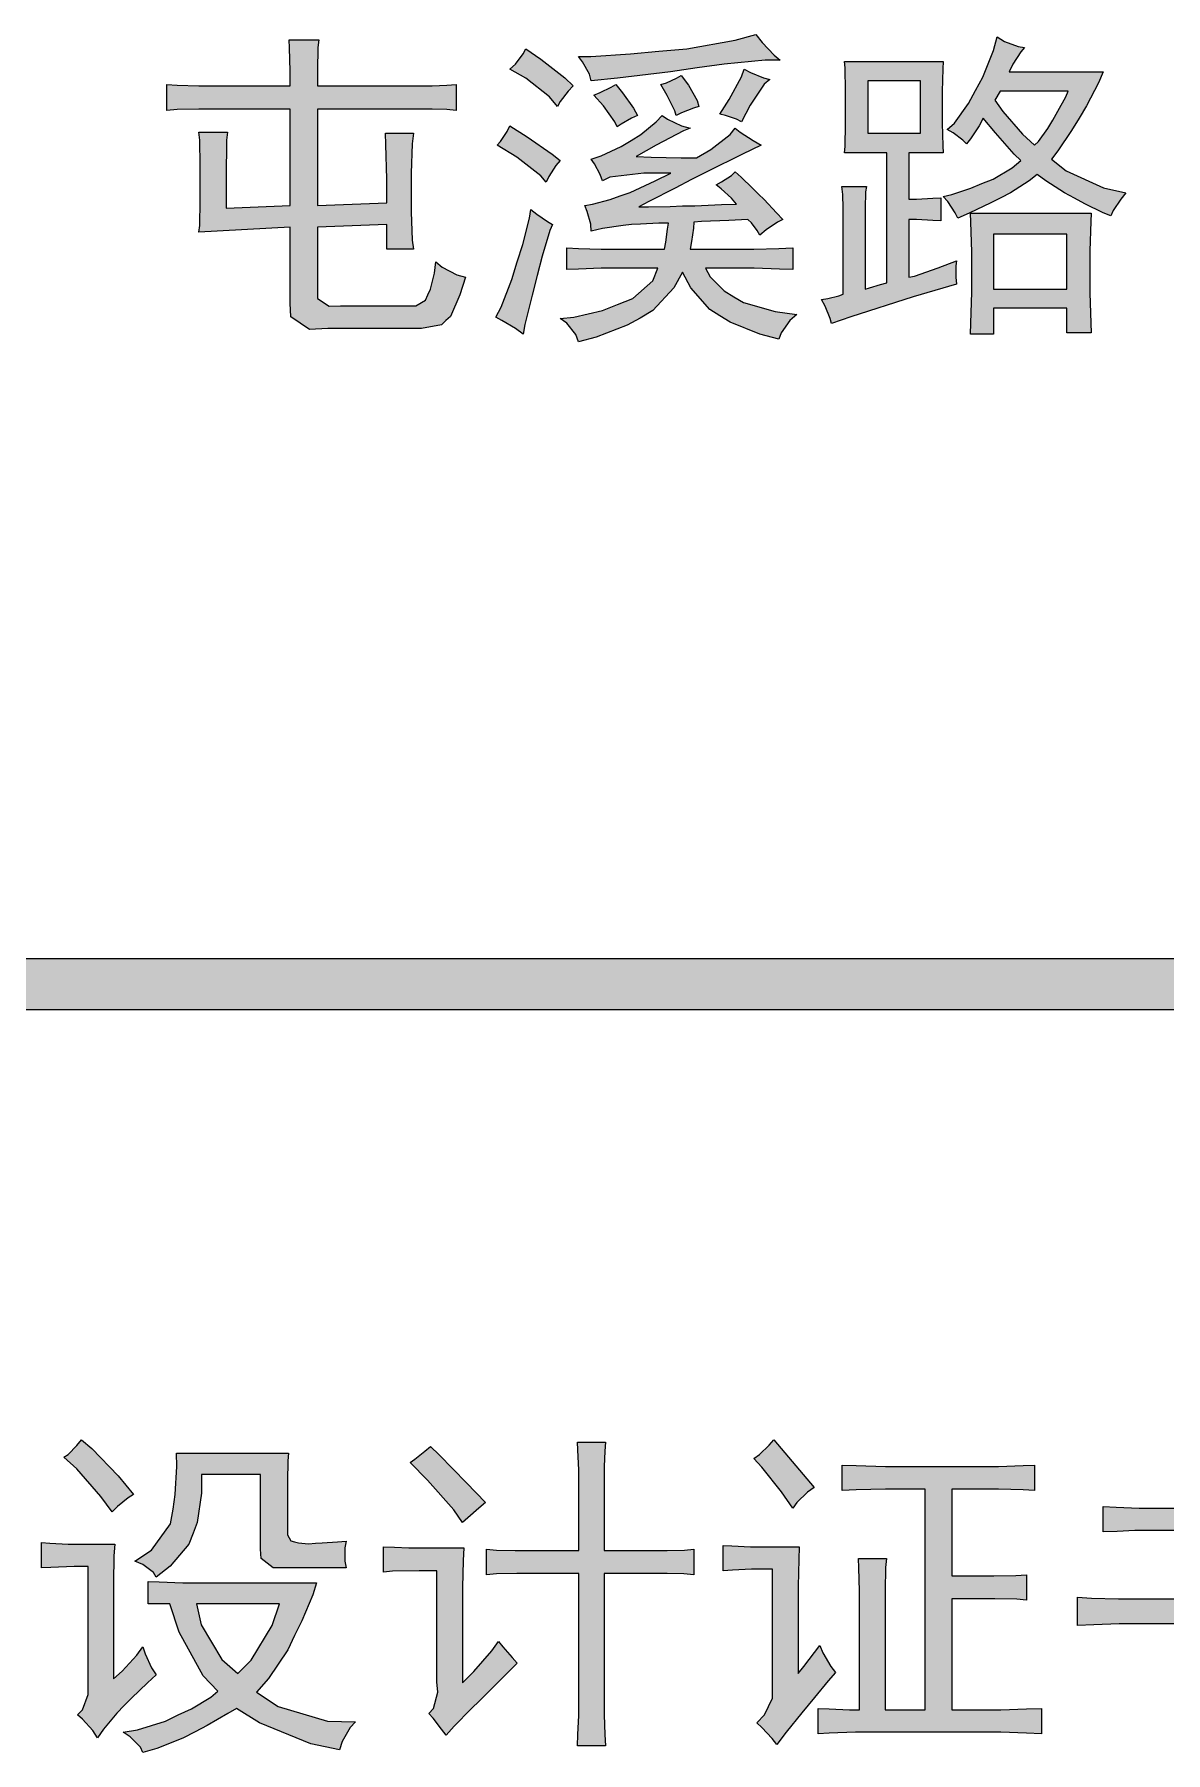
# Model space of a CAD drawing. Header units: millimetres. Extents: x 803 to 707111, y 130 to 2706464.
# Drawn here: x 701010 to 702153, y 2695148 to 2696885 of the extents above; entities that cross this region are included whole.
import ezdxf

# ---------------------------------------------------------------- set-up
doc = ezdxf.new("R2010")
doc.units = ezdxf.units.MM

msp = doc.modelspace()

# ---------------------------------------------------------------- hatches: boundary and pattern name
h = msp.add_hatch(color=0)
h.dxf.hatch_style = 2
h.paths.add_polyline_path([(701268.6, 2696833.5), (701268.6, 2696848.1), (701267.8, 2696871.7), (701267.3, 2696879.8), (701297.4, 2696879.8), (701296.5, 2696872.1), (701296.1, 2696848.9), (701296.1, 2696833.5), (701407.7, 2696833.5), (701412, 2696833.5), (701426.6, 2696833.9), (701436.1, 2696834.8), (701436.1, 2696808.6), (701426.6, 2696809.4), (701412, 2696809.9), (701407.7, 2696809.9), (701296.1, 2696809.9), (701296.1, 2696712.4), (701366.1, 2696715), (701366.1, 2696739), (701365.2, 2696774.2), (701364.8, 2696785.4), (701393.1, 2696785.4), (701391.8, 2696774.7), (701390.6, 2696745), (701390.6, 2696725.3), (701390.6, 2696706), (701391.8, 2696677.2), (701393.1, 2696668.2), (701366.1, 2696668.2), (701366.1, 2696693.1), (701296.1, 2696690.5), (701296.1, 2696626.5), (701296.1, 2696618.4), (701307.7, 2696610.6), (701319.3, 2696611.1), (701388, 2696611.1), (701395.3, 2696611.1), (701405.1, 2696616.7), (701407.7, 2696622.2), (701410.3, 2696627.8), (701414.2, 2696644.1), (701415.5, 2696655.3), (701421.9, 2696650.1), (701436.9, 2696642.4), (701445.5, 2696639.8), (701439.9, 2696622.2), (701430.5, 2696600.3), (701425.8, 2696596), (701421.5, 2696591.8), (701401.3, 2696587.9), (701385.4, 2696587.9), (701306.4, 2696587.9), (701287.9, 2696587), (701269, 2696599.9), (701268.6, 2696613.7), (701268.6, 2696690.5), (701176.3, 2696685.4), (701177.2, 2696692.2), (701177.6, 2696717.1), (701177.6, 2696734.7), (701177.6, 2696752.8), (701177.2, 2696778.5), (701176.3, 2696786.7), (701205.1, 2696786.7), (701204.2, 2696778.5), (701203.8, 2696740.3), (701203.8, 2696709.8), (701268.6, 2696712.4), (701268.6, 2696809.9), (701187.9, 2696809.9), (701176.3, 2696809.9), (701154.4, 2696809.4), (701143.7, 2696808.6), (701143.7, 2696834.8), (701154.4, 2696833.9), (701176.3, 2696833.5), (701187.9, 2696833.5)])
h = msp.add_hatch(color=0)
h.dxf.hatch_style = 2
h.paths.add_polyline_path([(701763.7, 2696859.2), (701748.6, 2696859.2), (701707, 2696855.4), (701679.9, 2696851.5), (701652.9, 2696847.6), (701599.2, 2696841.2), (701572.6, 2696838.6), (701570.9, 2696845.1), (701564, 2696857.5), (701559.7, 2696863.1), (701572.2, 2696863.1), (701612.5, 2696865.7), (701640.9, 2696868.3), (701669.2, 2696870.8), (701718.1, 2696879.4), (701739.2, 2696885.4), (701745.6, 2696877.3), (701757.6, 2696864.4)])
h = msp.add_hatch(color=0)
h.paths.add_polyline_path([(702010.5, 2696872.1), (702006.7, 2696867.8), (701998.9, 2696855.4), (701995.1, 2696847.6), (702090, 2696847.6), (702085.2, 2696836.5), (702073.2, 2696813.3), (702065.9, 2696800.8), (702058.2, 2696788.4), (702044.4, 2696767.8), (702038, 2696759.2), (702052.6, 2696747.6), (702090.4, 2696730.4), (702113.1, 2696725.3), (702108, 2696718.8), (702100.3, 2696707.2), (702097.7, 2696702.1), (702090, 2696705.1), (702071.5, 2696714.1), (702061.2, 2696719.7), (702050.9, 2696725.3), (702032, 2696737.3), (702023.4, 2696743.7), (702015.2, 2696737.3), (701996.4, 2696725.3), (701986.5, 2696720.1), (701976.6, 2696715), (701954.7, 2696704.7), (701943.1, 2696699.5), (701940.5, 2696705.1), (701933.2, 2696716.3), (701928.5, 2696721.4), (701937.1, 2696723.6), (701956.4, 2696730), (701967.6, 2696734.7), (701978.8, 2696739), (701998.1, 2696750.6), (702006.7, 2696757.9), (702000.2, 2696764.4), (701981.3, 2696785.8), (701968.9, 2696800.8), (701964.6, 2696793.1), (701956, 2696779.8), (701952.1, 2696774.7), (701948.3, 2696778.5), (701938.4, 2696785.8), (701932.4, 2696789.3), (701939.7, 2696795.7), (701953.9, 2696815.4), (701961.1, 2696828.8), (701968.4, 2696842.1), (701979.2, 2696869.1), (701983, 2696882.9), (701990.3, 2696878.1), (702004.1, 2696873)])
h.paths.add_polyline_path([(701980.5, 2696818.9), (701988.6, 2696807.3), (702008.4, 2696784.5), (702020.8, 2696773.4), (702024.7, 2696777.2), (702034.1, 2696790.1), (702039.3, 2696798.7), (702044.4, 2696807.7), (702052.2, 2696822.3), (702054.7, 2696827.9), (701986.1, 2696827.9)])
h = msp.add_hatch(color=0)
h.dxf.hatch_style = 2
h.paths.add_polyline_path([(701506.5, 2696870.8), (701521.9, 2696860.5), (701546, 2696841.6), (701554.6, 2696833.5), (701549.4, 2696827.9), (701541.3, 2696817.6), (701538.7, 2696812.4), (701530.5, 2696822.3), (701506.5, 2696841.2), (701490.6, 2696850.2), (701496.2, 2696855.4), (701503.9, 2696865.7)])
h = msp.add_hatch(color=0)
h.paths.add_polyline_path([(701941.8, 2696633), (701898, 2696620.1), (701834.9, 2696599.9), (701815.6, 2696593), (701814.3, 2696598.2), (701809.2, 2696610.6), (701805.3, 2696617.5), (701811.7, 2696618.4), (701822.9, 2696621), (701827.2, 2696622.7), (701827.2, 2696704.7), (701827.2, 2696709.8), (701826.8, 2696723.6), (701825.9, 2696731.7), (701850.8, 2696731.7), (701849.9, 2696726.1), (701849.5, 2696709.4), (701849.5, 2696698.2), (701849.5, 2696627.8), (701853.8, 2696629.1), (701865, 2696632.5), (701871.4, 2696634.3), (701871.4, 2696765.6), (701828.5, 2696765.6), (701829.3, 2696772.1), (701829.8, 2696794.8), (701829.8, 2696811.2), (701829.8, 2696827.9), (701829.3, 2696851.5), (701828.5, 2696857.9), (701928.5, 2696857.9), (701928.1, 2696850.6), (701927.2, 2696827.5), (701927.2, 2696811.2), (701927.2, 2696795.7), (701928.1, 2696772.9), (701928.5, 2696765.6), (701893.7, 2696765.6), (701893.7, 2696718.8), (701901.5, 2696718.8), (701917.8, 2696719.7), (701925.9, 2696720.1), (701925.9, 2696696.9), (701917.8, 2696697.4), (701901.5, 2696698.2), (701893.7, 2696698.2), (701893.7, 2696639.8), (701899.3, 2696641.1), (701923.4, 2696649.3), (701941.8, 2696656.6), (701941, 2696651.4), (701941, 2696639.8)])
h.paths.add_polyline_path([(701905.3, 2696785.4), (701905.3, 2696838.6), (701852.1, 2696838.6), (701852.1, 2696785.4)])
h = msp.add_hatch(color=0)
h.dxf.hatch_style = 2
h.paths.add_polyline_path([(701663.6, 2696843.8), (701670.9, 2696833.9), (701679.9, 2696818.4), (701681.6, 2696812.4), (701676.1, 2696810.7), (701664, 2696806), (701658.5, 2696803.4), (701657.2, 2696808.1), (701649.4, 2696823.6), (701643, 2696834.8), (701648.6, 2696836.5), (701658.9, 2696841.2)])
h = msp.add_hatch(color=0)
h.dxf.hatch_style = 2
h.paths.add_polyline_path([(701753.3, 2696839.9), (701747.3, 2696835.2), (701733.2, 2696813.7), (701724.6, 2696797), (701719.4, 2696799.6), (701708.3, 2696803.4), (701702.7, 2696804.7), (701712.1, 2696819.7), (701724.6, 2696842.5), (701727.2, 2696850.2), (701733.6, 2696846.8), (701746.9, 2696841.6)])
h = msp.add_hatch(color=0)
h.dxf.hatch_style = 2
h.paths.add_polyline_path([(701597.5, 2696834.8), (701604.4, 2696826.2), (701615.5, 2696810.7), (701619.4, 2696803.4), (701613.4, 2696800.8), (701603.1, 2696794.8), (701598.8, 2696791.8), (701596.6, 2696797), (701585, 2696813.3), (701575.2, 2696824), (701581.6, 2696826.6), (701592.8, 2696832.2)])
h = msp.add_hatch(color=0)
h.dxf.hatch_style = 2
h.paths.add_polyline_path([(701644.3, 2696803.4), (701649.9, 2696799.6), (701664, 2696793.1), (701672.6, 2696790.5), (701665.8, 2696788), (701638.3, 2696773.4), (701618.1, 2696761.8), (701633.1, 2696761.3), (701663.6, 2696760.5), (701679.1, 2696760.5), (701693.7, 2696769.1), (701713, 2696784.1), (701718.1, 2696790.5), (701723.3, 2696786.7), (701736.2, 2696778.1), (701744.3, 2696773.4), (701725.4, 2696764.4), (701690.2, 2696746.7), (701673.9, 2696738.6), (701657.6, 2696730), (701631, 2696716.3), (701620.7, 2696711.1), (701630.6, 2696711.1), (701652.5, 2696711.5), (701664.9, 2696712), (701677.4, 2696712), (701704.4, 2696713.3), (701719.4, 2696713.7), (701714.3, 2696719.7), (701704, 2696729.1), (701698.8, 2696733.4), (701704.4, 2696736.4), (701714.3, 2696742.9), (701718.1, 2696746.3), (701724.2, 2696741.2), (701735.7, 2696730), (701741.8, 2696724), (701747.3, 2696718.4), (701759.8, 2696705.1), (701766.2, 2696698.2), (701761.1, 2696695.7), (701749.5, 2696687.9), (701743, 2696682.3), (701740.5, 2696687.1), (701734.5, 2696694.8), (701731, 2696698.2), (701711.7, 2696697.4), (701684.2, 2696696.1), (701676.5, 2696695.7), (701676.1, 2696689.6), (701673.9, 2696675.9), (701672.6, 2696668.2), (701725.9, 2696668.2), (701737, 2696668.2), (701762.4, 2696669), (701776.5, 2696669.5), (701776.5, 2696647.6), (701762.8, 2696648), (701737.5, 2696648.9), (701725.9, 2696648.9), (701688.1, 2696648.9), (701692.8, 2696640.3), (701707, 2696626.1), (701716.9, 2696620.1), (701726.7, 2696614.5), (701758.5, 2696605.1), (701780.4, 2696602.1), (701773.5, 2696596), (701764.5, 2696583.6), (701762.4, 2696577.2), (701743, 2696582.3), (701713, 2696594.3), (701702.7, 2696600.8), (701692.4, 2696607.2), (701673.5, 2696629.1), (701664.9, 2696645), (701656.3, 2696629.1), (701634.8, 2696606.4), (701622, 2696598.6), (701609.1, 2696591.3), (701577.7, 2696579.3), (701559.7, 2696574.6), (701557.1, 2696581.9), (701548.1, 2696593.5), (701541.3, 2696598.2), (701555, 2696599.5), (701584.2, 2696606.4), (701599.2, 2696612.4), (701614.7, 2696618.4), (701634.8, 2696636.4), (701640, 2696648.9), (701594.9, 2696648.9), (701582.9, 2696648.9), (701559.7, 2696648), (701548.1, 2696647.6), (701548.1, 2696669.5), (701559.7, 2696669), (701582.9, 2696668.2), (701594.9, 2696668.2), (701646.9, 2696668.2), (701648.2, 2696675.5), (701649.9, 2696688.4), (701650.7, 2696694.4), (701640.9, 2696694.4), (701622.4, 2696693.5), (701613.4, 2696693.1), (701604.8, 2696692.2), (701584.2, 2696689.2), (701572.6, 2696686.6), (701572.2, 2696693.5), (701568.7, 2696706.4), (701566.2, 2696712.4), (701573.9, 2696713.7), (701591.9, 2696718.4), (701601.8, 2696722.3), (701612.1, 2696725.7), (701637.4, 2696737.3), (701653.3, 2696745), (701625.8, 2696745), (701591.5, 2696741.2), (701584.2, 2696737.3), (701581.6, 2696743.7), (701576, 2696754.5), (701572.6, 2696759.2), (701582.9, 2696762.6), (701603.1, 2696772.1), (701613, 2696778.1), (701622.8, 2696784.1), (701638.3, 2696797)])
h = msp.add_hatch(color=0)
h.dxf.hatch_style = 2
h.paths.add_polyline_path([(701490.6, 2696793.1), (701507.8, 2696782), (701533.1, 2696764.4), (701541.3, 2696757.9), (701537, 2696752.8), (701529.7, 2696741.6), (701527.1, 2696736), (701521.9, 2696742.5), (701497.5, 2696761.3), (701477.7, 2696773.4), (701481.1, 2696777.2), (701487.6, 2696787.1)])
h = msp.add_hatch(color=0)
h.dxf.hatch_style = 2
h.paths.add_polyline_path([(701533.5, 2696693.1), (701530.9, 2696687.1), (701523.2, 2696661.3), (701518.1, 2696641.6), (701512.9, 2696621.8), (701505.6, 2696592.2), (701503.9, 2696582.3), (701496.2, 2696587.9), (701482.4, 2696596), (701476.4, 2696599.5), (701481.6, 2696609.8), (701492.3, 2696637.7), (701497.9, 2696655.3), (701503.5, 2696672.9), (701510.3, 2696699.5), (701511.6, 2696708.5), (701517.6, 2696703.8), (701528.4, 2696696.1)])
h = msp.add_hatch(color=0)
h.paths.add_polyline_path([(702077.9, 2696704.7), (702077.5, 2696696.1), (702076.6, 2696666.5), (702076.6, 2696645), (702076.6, 2696624), (702077.5, 2696593.5), (702077.9, 2696583.6), (702053.5, 2696583.6), (702053.5, 2696608.5), (701979.2, 2696608.5), (701979.2, 2696582.3), (701956, 2696582.3), (701956.4, 2696593.5), (701957.3, 2696624.8), (701957.3, 2696645), (701957.3, 2696665.6), (701956.4, 2696695.7), (701956, 2696704.7)])
h.paths.add_polyline_path([(702053.5, 2696627.8), (702053.5, 2696683.6), (701979.2, 2696683.6), (701979.2, 2696627.8)])
h = msp.add_hatch(color=0)
h.dxf.hatch_style = 2
h.paths.add_polyline_path([(705910.7, 2695951.2), (705910.7, 2695899.2), (699906.3, 2695899.2), (699906.3, 2695951.2)])
h = msp.add_hatch(color=0)
h.dxf.hatch_style = 2
h.paths.add_polyline_path([(701057.4, 2695464.7), (701068.1, 2695455.7), (701094.7, 2695428.2), (701110.2, 2695409.3), (701104.6, 2695405.9), (701093.9, 2695397.3), (701088.7, 2695391.7), (701077.1, 2695407.2), (701052.7, 2695435.1), (701039.8, 2695447.1), (701044.1, 2695449.7), (701052.7, 2695458.7)])
h = msp.add_hatch(color=0)
h.dxf.hatch_style = 2
h.paths.add_polyline_path([(701776.5, 2695395.6), (701764.9, 2695411.9), (701745.2, 2695436.8), (701737, 2695445.8), (701742.6, 2695449.7), (701752.5, 2695459.1), (701757.2, 2695464.7), (701798, 2695416.2), (701791.1, 2695411.5), (701780.4, 2695401.2)])
h = msp.add_hatch(color=0)
h.paths.add_polyline_path([(702179.3, 2695395.6), (702179.3, 2695418.8), (702178.4, 2695454), (702177.5, 2695466), (702208.9, 2695466), (702207.6, 2695455.7), (702205.9, 2695420.9), (702205.9, 2695395.6), (702308.9, 2695395.6), (702307.6, 2695389.6), (702302.5, 2695343.7), (702299.5, 2695303.7), (702350.6, 2695303.7), (702347.1, 2695259.9), (702342, 2695209.7), (702339.8, 2695203.3), (702337.7, 2695196.8), (702327.4, 2695187.8), (702318.8, 2695185.7), (702310.6, 2695183.1), (702291.3, 2695179.6), (702280.6, 2695178.4), (702278.4, 2695189.1), (702272.4, 2695204.5), (702268.1, 2695209.3), (702280.6, 2695208.4), (702298.2, 2695209.3), (702304.2, 2695210.6), (702309.8, 2695211.8), (702316.2, 2695220.9), (702317.1, 2695228.2), (702320.9, 2695278.4), (702205.9, 2695278.4), (702205.9, 2695206.7), (702205.9, 2695193), (702206.7, 2695166.8), (702207.6, 2695153.9), (702175, 2695153.9), (702177.1, 2695165.9), (702179.3, 2695191.7), (702179.3, 2695205.4), (702179.3, 2695278.4), (702115.7, 2695278.4), (702106.3, 2695278.4), (702080.5, 2695277.5), (702064.2, 2695276.7), (702064.2, 2695305.4), (702078.4, 2695304.6), (702105.4, 2695303.7), (702118.3, 2695303.7), (702179.3, 2695303.7), (702179.3, 2695372.8), (702126.4, 2695372.8), (702122.2, 2695372.8), (702104.1, 2695372), (702090, 2695371.6), (702090, 2695397.3), (702103.3, 2695396.5), (702126.4, 2695395.6), (702135.9, 2695395.6)])
h.paths.add_polyline_path([(702272.4, 2695303.7), (702277.6, 2695372.8), (702205.9, 2695372.8), (702205.9, 2695303.7)])
h = msp.add_hatch(color=0)
h.dxf.hatch_style = 2
h.paths.add_polyline_path([(701263, 2695335.1), (701251.4, 2695335.1), (701239, 2695344.5), (701238.6, 2695354), (701238.6, 2695429.5), (701178.9, 2695429.5), (701178.9, 2695410.6), (701174.6, 2695381), (701170.3, 2695370.3), (701166, 2695359.1), (701147.1, 2695336.8), (701132.9, 2695325.6), (701130.4, 2695330.3), (701119.6, 2695338.5), (701111.5, 2695341.9), (701128.2, 2695353.1), (701147.5, 2695379.7), (701150.1, 2695394.3), (701152.3, 2695409.3), (701154, 2695437.7), (701153.6, 2695451), (701266.9, 2695451), (701266, 2695443.3), (701265.6, 2695422.7), (701265.6, 2695410.6), (701265.6, 2695374.1), (701265.6, 2695368.6), (701269, 2695362.5), (701272.9, 2695361.3), (701276.8, 2695360.4), (701287.1, 2695359.5), (701293.9, 2695360), (701300.8, 2695360.4), (701316.3, 2695361.3), (701324.9, 2695362.1), (701323.6, 2695355.2), (701323.6, 2695341.9), (701324.9, 2695335.1)])
h = msp.add_hatch(color=0)
h.dxf.hatch_style = 2
h.paths.add_polyline_path([(701410.3, 2695457.9), (701418.9, 2695449.3), (701446.8, 2695420.9), (701465.7, 2695401.2), (701459.2, 2695395.6), (701448.1, 2695385.7), (701442.5, 2695381), (701433.9, 2695393.9), (701407.3, 2695423.9), (701389.7, 2695441.5), (701394.4, 2695445), (701404.7, 2695453.1)])
h = msp.add_hatch(color=0)
h.dxf.hatch_style = 2
h.paths.add_polyline_path([(701560.1, 2695352.7), (701560.1, 2695420.1), (701560.1, 2695433.8), (701559.3, 2695454.4), (701558.9, 2695462.2), (701587.2, 2695462.2), (701586.3, 2695453.1), (701585.9, 2695437.7), (701585.9, 2695430.8), (701585.9, 2695352.7), (701641.3, 2695352.7), (701649.4, 2695352.7), (701667, 2695353.1), (701676.5, 2695354), (701676.5, 2695328.2), (701666.2, 2695329.1), (701649.4, 2695329.5), (701642.6, 2695329.5), (701585.9, 2695329.5), (701585.9, 2695194.2), (701585.9, 2695186.5), (701586.3, 2695166.8), (701587.2, 2695155.2), (701558.9, 2695155.2), (701559.3, 2695166.8), (701560.1, 2695185.7), (701560.1, 2695193), (701560.1, 2695329.5), (701507.3, 2695329.5), (701497.5, 2695329.5), (701476.8, 2695329.1), (701467, 2695328.2), (701467, 2695354), (701476.8, 2695353.1), (701495.7, 2695352.7), (701504.8, 2695352.7)])
h = msp.add_hatch(color=0)
h.dxf.hatch_style = 2
h.paths.add_polyline_path([(701971, 2695437.7), (701984.3, 2695437.7), (702009.2, 2695438.5), (702020.8, 2695439), (702020.8, 2695413.2), (702009.2, 2695414.1), (701984.3, 2695414.5), (701971, 2695414.5), (701937.1, 2695414.5), (701937.1, 2695326.9), (701968.4, 2695326.9), (701979.6, 2695326.9), (702001.9, 2695327.3), (702012.7, 2695328.2), (702012.7, 2695302.4), (702002.8, 2695303.3), (701980.5, 2695303.7), (701968.4, 2695303.7), (701937.1, 2695303.7), (701937.1, 2695191.7), (701974.9, 2695191.7), (701986.5, 2695191.7), (702012.7, 2695192.5), (702027.7, 2695193), (702027.7, 2695167.2), (702012.7, 2695168.1), (701986.5, 2695168.9), (701974.9, 2695168.9), (701856, 2695168.9), (701839.6, 2695168.9), (701813, 2695168.1), (701801.9, 2695167.2), (701801.9, 2695193), (701813, 2695192.5), (701833.6, 2695191.7), (701843.9, 2695191.7), (701843.9, 2695297.3), (701843.9, 2695311.5), (701843.1, 2695335.1), (701842.7, 2695344.5), (701871, 2695344.5), (701870.1, 2695335.5), (701869.7, 2695311.9), (701869.7, 2695297.3), (701869.7, 2695191.7), (701910.1, 2695191.7), (701910.1, 2695414.5), (701886, 2695414.5), (701870.1, 2695414.5), (701840.5, 2695414.1), (701826.3, 2695413.2), (701826.3, 2695439), (701840.5, 2695438.5), (701870.1, 2695437.7), (701886, 2695437.7)])
h = msp.add_hatch(color=0)
h.dxf.hatch_style = 2
h.paths.add_polyline_path([(701091.3, 2695359.1), (701090.4, 2695347.1), (701090, 2695320), (701090, 2695305.4), (701090, 2695223), (701098.6, 2695230.7), (701113.6, 2695247), (701119.6, 2695255.2), (701121.8, 2695248.3), (701128.2, 2695234.2), (701132.9, 2695226.9), (701124.4, 2695218.7), (701108, 2695203.3), (701100.7, 2695196), (701093.4, 2695188.2), (701079.7, 2695171.9), (701073.7, 2695163.3), (701069, 2695170.6), (701058.7, 2695182.2), (701053.5, 2695186.5), (701058.7, 2695191.7), (701064.2, 2695207.1), (701064.2, 2695217.4), (701064.2, 2695336.4), (701050.1, 2695336.4), (701026.5, 2695335.5), (701017, 2695335.1), (701017, 2695360.8), (701025.6, 2695360), (701044.1, 2695359.1), (701053.5, 2695359.1)])
h = msp.add_hatch(color=0)
h.dxf.hatch_style = 2
h.paths.add_polyline_path([(701443.8, 2695355.2), (701443.4, 2695342.4), (701442.5, 2695315.3), (701442.5, 2695301.1), (701442.5, 2695218.7), (701454.1, 2695230.3), (701472.1, 2695251.3), (701479, 2695260.8), (701483.3, 2695255.2), (701492.7, 2695244.5), (701497.9, 2695238.9), (701460.1, 2695201.1), (701451.5, 2695192.5), (701434.3, 2695174.9), (701426.2, 2695165.9), (701421.5, 2695171.9), (701412.9, 2695183.1), (701408.6, 2695187.8), (701413.3, 2695193), (701417.6, 2695209.3), (701416.7, 2695220), (701416.7, 2695332.1), (701398.7, 2695332.1), (701371.7, 2695331.6), (701362.6, 2695330.8), (701362.6, 2695356.5), (701373.8, 2695356.1), (701388.4, 2695355.2), (701392.7, 2695355.2)])
h = msp.add_hatch(color=0)
h.dxf.hatch_style = 2
h.paths.add_polyline_path([(701740, 2695178.4), (701747.8, 2695186.5), (701755.9, 2695203.3), (701755.9, 2695211.8), (701755.9, 2695333.8), (701743.9, 2695333.8), (701734.5, 2695333.8), (701715.6, 2695332.9), (701706.1, 2695332.1), (701706.1, 2695357.8), (701714.7, 2695357.4), (701733.6, 2695356.5), (701743.9, 2695356.5), (701783, 2695356.5), (701782.5, 2695343.7), (701781.7, 2695316.6), (701781.7, 2695302.4), (701781.7, 2695228.2), (701787.7, 2695235.5), (701798.4, 2695249.6), (701803.6, 2695256.5), (701806.6, 2695249.2), (701814.7, 2695235.5), (701819.5, 2695229.4), (701812.2, 2695220.9), (701798.4, 2695204.1), (701792, 2695196.4), (701785.5, 2695188.7), (701769.7, 2695168.9), (701760.2, 2695156.5), (701755.5, 2695162.5), (701745.2, 2695173.6)])
h = msp.add_hatch(color=0)
h.paths.add_polyline_path([(701124.8, 2695321.3), (701136, 2695320.9), (701160, 2695320), (701173.7, 2695320), (701295.2, 2695320), (701291.4, 2695308), (701280.2, 2695281.4), (701272.9, 2695266.8), (701266, 2695252.2), (701246.7, 2695223.4), (701234.3, 2695209.3), (701256.2, 2695195.1), (701306, 2695180.1), (701334.3, 2695179.6), (701329.2, 2695173.6), (701321, 2695159.5), (701318.4, 2695151.3), (701289.2, 2695157.3), (701237.3, 2695178.4), (701214.1, 2695193), (701205.5, 2695187.8), (701184.5, 2695175.8), (701172.4, 2695169.3), (701160, 2695162.9), (701133.8, 2695152.6), (701119.6, 2695148.3), (701117.1, 2695153.9), (701106.8, 2695164.2), (701099.5, 2695168.9), (701114.1, 2695171.5), (701142.4, 2695180.1), (701155.3, 2695186.5), (701168.6, 2695192.5), (701188.3, 2695204.5), (701195.2, 2695210.6), (701180.6, 2695226), (701156.1, 2695270.2), (701146.7, 2695298.6), (701124.8, 2695298.6)])
h.paths.add_polyline_path([(701215.4, 2695228.2), (701229.1, 2695241.9), (701250.2, 2695276.7), (701257.5, 2695298.6), (701173.7, 2695298.6), (701178.5, 2695277.5), (701199.5, 2695242.3)])

# ---------------------------------------------------------------- linework, layer by layer
at = {"color": 0, "lineweight": 0}
for points in [[(701268.6, 2696833.5), (701268.6, 2696848.1), (701267.8, 2696871.7), (701267.3, 2696879.8), (701297.4, 2696879.8), (701296.5, 2696872.1), (701296.1, 2696848.9), (701296.1, 2696833.5), (701407.7, 2696833.5), (701412, 2696833.5), (701426.6, 2696833.9), (701436.1, 2696834.8), (701436.1, 2696808.6), (701426.6, 2696809.4), (701412, 2696809.9), (701407.7, 2696809.9), (701296.1, 2696809.9), (701296.1, 2696712.4), (701366.1, 2696715), (701366.1, 2696739), (701365.2, 2696774.2), (701364.8, 2696785.4), (701393.1, 2696785.4), (701391.8, 2696774.7), (701390.6, 2696745), (701390.6, 2696725.3), (701390.6, 2696706), (701391.8, 2696677.2), (701393.1, 2696668.2), (701366.1, 2696668.2), (701366.1, 2696693.1), (701296.1, 2696690.5), (701296.1, 2696626.5), (701296.1, 2696618.4), (701307.7, 2696610.6), (701319.3, 2696611.1), (701388, 2696611.1), (701395.3, 2696611.1), (701405.1, 2696616.7), (701407.7, 2696622.2), (701410.3, 2696627.8), (701414.2, 2696644.1), (701415.5, 2696655.3), (701421.9, 2696650.1), (701436.9, 2696642.4), (701445.5, 2696639.8), (701439.9, 2696622.2), (701430.5, 2696600.3), (701425.8, 2696596), (701421.5, 2696591.8), (701401.3, 2696587.9), (701385.4, 2696587.9), (701306.4, 2696587.9), (701287.9, 2696587), (701269, 2696599.9), (701268.6, 2696613.7), (701268.6, 2696690.5), (701176.3, 2696685.4), (701177.2, 2696692.2), (701177.6, 2696717.1), (701177.6, 2696734.7), (701177.6, 2696752.8), (701177.2, 2696778.5), (701176.3, 2696786.7), (701205.1, 2696786.7), (701204.2, 2696778.5), (701203.8, 2696740.3), (701203.8, 2696709.8), (701268.6, 2696712.4), (701268.6, 2696809.9), (701187.9, 2696809.9), (701176.3, 2696809.9), (701154.4, 2696809.4), (701143.7, 2696808.6), (701143.7, 2696834.8), (701154.4, 2696833.9), (701176.3, 2696833.5), (701187.9, 2696833.5)], [(701763.7, 2696859.2), (701748.6, 2696859.2), (701707, 2696855.4), (701679.9, 2696851.5), (701652.9, 2696847.6), (701599.2, 2696841.2), (701572.6, 2696838.6), (701570.9, 2696845.1), (701564, 2696857.5), (701559.7, 2696863.1), (701572.2, 2696863.1), (701612.5, 2696865.7), (701640.9, 2696868.3), (701669.2, 2696870.8), (701718.1, 2696879.4), (701739.2, 2696885.4), (701745.6, 2696877.3), (701757.6, 2696864.4)], [(702010.5, 2696872.1), (702006.7, 2696867.8), (701998.9, 2696855.4), (701995.1, 2696847.6), (702090, 2696847.6), (702085.2, 2696836.5), (702073.2, 2696813.3), (702065.9, 2696800.8), (702058.2, 2696788.4), (702044.4, 2696767.8), (702038, 2696759.2), (702052.6, 2696747.6), (702090.4, 2696730.4), (702113.1, 2696725.3), (702108, 2696718.8), (702100.3, 2696707.2), (702097.7, 2696702.1), (702090, 2696705.1), (702071.5, 2696714.1), (702061.2, 2696719.7), (702050.9, 2696725.3), (702032, 2696737.3), (702023.4, 2696743.7), (702015.2, 2696737.3), (701996.4, 2696725.3), (701986.5, 2696720.1), (701976.6, 2696715), (701954.7, 2696704.7), (701943.1, 2696699.5), (701940.5, 2696705.1), (701933.2, 2696716.3), (701928.5, 2696721.4), (701937.1, 2696723.6), (701956.4, 2696730), (701967.6, 2696734.7), (701978.8, 2696739), (701998.1, 2696750.6), (702006.7, 2696757.9), (702000.2, 2696764.4), (701981.3, 2696785.8), (701968.9, 2696800.8), (701964.6, 2696793.1), (701956, 2696779.8), (701952.1, 2696774.7), (701948.3, 2696778.5), (701938.4, 2696785.8), (701932.4, 2696789.3), (701939.7, 2696795.7), (701953.9, 2696815.4), (701961.1, 2696828.8), (701968.4, 2696842.1), (701979.2, 2696869.1), (701983, 2696882.9), (701990.3, 2696878.1), (702004.1, 2696873)], [(701506.5, 2696870.8), (701521.9, 2696860.5), (701546, 2696841.6), (701554.6, 2696833.5), (701549.4, 2696827.9), (701541.3, 2696817.6), (701538.7, 2696812.4), (701530.5, 2696822.3), (701506.5, 2696841.2), (701490.6, 2696850.2), (701496.2, 2696855.4), (701503.9, 2696865.7)], [(701941.8, 2696633), (701898, 2696620.1), (701834.9, 2696599.9), (701815.6, 2696593), (701814.3, 2696598.2), (701809.2, 2696610.6), (701805.3, 2696617.5), (701811.7, 2696618.4), (701822.9, 2696621), (701827.2, 2696622.7), (701827.2, 2696704.7), (701827.2, 2696709.8), (701826.8, 2696723.6), (701825.9, 2696731.7), (701850.8, 2696731.7), (701849.9, 2696726.1), (701849.5, 2696709.4), (701849.5, 2696698.2), (701849.5, 2696627.8), (701853.8, 2696629.1), (701865, 2696632.5), (701871.4, 2696634.3), (701871.4, 2696765.6), (701828.5, 2696765.6), (701829.3, 2696772.1), (701829.8, 2696794.8), (701829.8, 2696811.2), (701829.8, 2696827.9), (701829.3, 2696851.5), (701828.5, 2696857.9), (701928.5, 2696857.9), (701928.1, 2696850.6), (701927.2, 2696827.5), (701927.2, 2696811.2), (701927.2, 2696795.7), (701928.1, 2696772.9), (701928.5, 2696765.6), (701893.7, 2696765.6), (701893.7, 2696718.8), (701901.5, 2696718.8), (701917.8, 2696719.7), (701925.9, 2696720.1), (701925.9, 2696696.9), (701917.8, 2696697.4), (701901.5, 2696698.2), (701893.7, 2696698.2), (701893.7, 2696639.8), (701899.3, 2696641.1), (701923.4, 2696649.3), (701941.8, 2696656.6), (701941, 2696651.4), (701941, 2696639.8)], [(701663.6, 2696843.8), (701670.9, 2696833.9), (701679.9, 2696818.4), (701681.6, 2696812.4), (701676.1, 2696810.7), (701664, 2696806), (701658.5, 2696803.4), (701657.2, 2696808.1), (701649.4, 2696823.6), (701643, 2696834.8), (701648.6, 2696836.5), (701658.9, 2696841.2)], [(701753.3, 2696839.9), (701747.3, 2696835.2), (701733.2, 2696813.7), (701724.6, 2696797), (701719.4, 2696799.6), (701708.3, 2696803.4), (701702.7, 2696804.7), (701712.1, 2696819.7), (701724.6, 2696842.5), (701727.2, 2696850.2), (701733.6, 2696846.8), (701746.9, 2696841.6)], [(701905.3, 2696785.4), (701905.3, 2696838.6), (701852.1, 2696838.6), (701852.1, 2696785.4)], [(701597.5, 2696834.8), (701604.4, 2696826.2), (701615.5, 2696810.7), (701619.4, 2696803.4), (701613.4, 2696800.8), (701603.1, 2696794.8), (701598.8, 2696791.8), (701596.6, 2696797), (701585, 2696813.3), (701575.2, 2696824), (701581.6, 2696826.6), (701592.8, 2696832.2)], [(701980.5, 2696818.9), (701988.6, 2696807.3), (702008.4, 2696784.5), (702020.8, 2696773.4), (702024.7, 2696777.2), (702034.1, 2696790.1), (702039.3, 2696798.7), (702044.4, 2696807.7), (702052.2, 2696822.3), (702054.7, 2696827.9), (701986.1, 2696827.9)], [(701644.3, 2696803.4), (701649.9, 2696799.6), (701664, 2696793.1), (701672.6, 2696790.5), (701665.8, 2696788), (701638.3, 2696773.4), (701618.1, 2696761.8), (701633.1, 2696761.3), (701663.6, 2696760.5), (701679.1, 2696760.5), (701693.7, 2696769.1), (701713, 2696784.1), (701718.1, 2696790.5), (701723.3, 2696786.7), (701736.2, 2696778.1), (701744.3, 2696773.4), (701725.4, 2696764.4), (701690.2, 2696746.7), (701673.9, 2696738.6), (701657.6, 2696730), (701631, 2696716.3), (701620.7, 2696711.1), (701630.6, 2696711.1), (701652.5, 2696711.5), (701664.9, 2696712), (701677.4, 2696712), (701704.4, 2696713.3), (701719.4, 2696713.7), (701714.3, 2696719.7), (701704, 2696729.1), (701698.8, 2696733.4), (701704.4, 2696736.4), (701714.3, 2696742.9), (701718.1, 2696746.3), (701724.2, 2696741.2), (701735.7, 2696730), (701741.8, 2696724), (701747.3, 2696718.4), (701759.8, 2696705.1), (701766.2, 2696698.2), (701761.1, 2696695.7), (701749.5, 2696687.9), (701743, 2696682.3), (701740.5, 2696687.1), (701734.5, 2696694.8), (701731, 2696698.2), (701711.7, 2696697.4), (701684.2, 2696696.1), (701676.5, 2696695.7), (701676.1, 2696689.6), (701673.9, 2696675.9), (701672.6, 2696668.2), (701725.9, 2696668.2), (701737, 2696668.2), (701762.4, 2696669), (701776.5, 2696669.5), (701776.5, 2696647.6), (701762.8, 2696648), (701737.5, 2696648.9), (701725.9, 2696648.9), (701688.1, 2696648.9), (701692.8, 2696640.3), (701707, 2696626.1), (701716.9, 2696620.1), (701726.7, 2696614.5), (701758.5, 2696605.1), (701780.4, 2696602.1), (701773.5, 2696596), (701764.5, 2696583.6), (701762.4, 2696577.2), (701743, 2696582.3), (701713, 2696594.3), (701702.7, 2696600.8), (701692.4, 2696607.2), (701673.5, 2696629.1), (701664.9, 2696645), (701656.3, 2696629.1), (701634.8, 2696606.4), (701622, 2696598.6), (701609.1, 2696591.3), (701577.7, 2696579.3), (701559.7, 2696574.6), (701557.1, 2696581.9), (701548.1, 2696593.5), (701541.3, 2696598.2), (701555, 2696599.5), (701584.2, 2696606.4), (701599.2, 2696612.4), (701614.7, 2696618.4), (701634.8, 2696636.4), (701640, 2696648.9), (701594.9, 2696648.9), (701582.9, 2696648.9), (701559.7, 2696648), (701548.1, 2696647.6), (701548.1, 2696669.5), (701559.7, 2696669), (701582.9, 2696668.2), (701594.9, 2696668.2), (701646.9, 2696668.2), (701648.2, 2696675.5), (701649.9, 2696688.4), (701650.7, 2696694.4), (701640.9, 2696694.4), (701622.4, 2696693.5), (701613.4, 2696693.1), (701604.8, 2696692.2), (701584.2, 2696689.2), (701572.6, 2696686.6), (701572.2, 2696693.5), (701568.7, 2696706.4), (701566.2, 2696712.4), (701573.9, 2696713.7), (701591.9, 2696718.4), (701601.8, 2696722.3), (701612.1, 2696725.7), (701637.4, 2696737.3), (701653.3, 2696745), (701625.8, 2696745), (701591.5, 2696741.2), (701584.2, 2696737.3), (701581.6, 2696743.7), (701576, 2696754.5), (701572.6, 2696759.2), (701582.9, 2696762.6), (701603.1, 2696772.1), (701613, 2696778.1), (701622.8, 2696784.1), (701638.3, 2696797)], [(701490.6, 2696793.1), (701507.8, 2696782), (701533.1, 2696764.4), (701541.3, 2696757.9), (701537, 2696752.8), (701529.7, 2696741.6), (701527.1, 2696736), (701521.9, 2696742.5), (701497.5, 2696761.3), (701477.7, 2696773.4), (701481.1, 2696777.2), (701487.6, 2696787.1)], [(701533.5, 2696693.1), (701530.9, 2696687.1), (701523.2, 2696661.3), (701518.1, 2696641.6), (701512.9, 2696621.8), (701505.6, 2696592.2), (701503.9, 2696582.3), (701496.2, 2696587.9), (701482.4, 2696596), (701476.4, 2696599.5), (701481.6, 2696609.8), (701492.3, 2696637.7), (701497.9, 2696655.3), (701503.5, 2696672.9), (701510.3, 2696699.5), (701511.6, 2696708.5), (701517.6, 2696703.8), (701528.4, 2696696.1)], [(702077.9, 2696704.7), (702077.5, 2696696.1), (702076.6, 2696666.5), (702076.6, 2696645), (702076.6, 2696624), (702077.5, 2696593.5), (702077.9, 2696583.6), (702053.5, 2696583.6), (702053.5, 2696608.5), (701979.2, 2696608.5), (701979.2, 2696582.3), (701956, 2696582.3), (701956.4, 2696593.5), (701957.3, 2696624.8), (701957.3, 2696645), (701957.3, 2696665.6), (701956.4, 2696695.7), (701956, 2696704.7)], [(702053.5, 2696627.8), (702053.5, 2696683.6), (701979.2, 2696683.6), (701979.2, 2696627.8)], [(705910.7, 2695951.2), (705910.7, 2695899.2), (699906.3, 2695899.2), (699906.3, 2695951.2)], [(701057.4, 2695464.7), (701068.1, 2695455.7), (701094.7, 2695428.2), (701110.2, 2695409.3), (701104.6, 2695405.9), (701093.9, 2695397.3), (701088.7, 2695391.7), (701077.1, 2695407.2), (701052.7, 2695435.1), (701039.8, 2695447.1), (701044.1, 2695449.7), (701052.7, 2695458.7)], [(701776.5, 2695395.6), (701764.9, 2695411.9), (701745.2, 2695436.8), (701737, 2695445.8), (701742.6, 2695449.7), (701752.5, 2695459.1), (701757.2, 2695464.7), (701798, 2695416.2), (701791.1, 2695411.5), (701780.4, 2695401.2)], [(701263, 2695335.1), (701251.4, 2695335.1), (701239, 2695344.5), (701238.6, 2695354), (701238.6, 2695429.5), (701178.9, 2695429.5), (701178.9, 2695410.6), (701174.6, 2695381), (701170.3, 2695370.3), (701166, 2695359.1), (701147.1, 2695336.8), (701132.9, 2695325.6), (701130.4, 2695330.3), (701119.6, 2695338.5), (701111.5, 2695341.9), (701128.2, 2695353.1), (701147.5, 2695379.7), (701150.1, 2695394.3), (701152.3, 2695409.3), (701154, 2695437.7), (701153.6, 2695451), (701266.9, 2695451), (701266, 2695443.3), (701265.6, 2695422.7), (701265.6, 2695410.6), (701265.6, 2695374.1), (701265.6, 2695368.6), (701269, 2695362.5), (701272.9, 2695361.3), (701276.8, 2695360.4), (701287.1, 2695359.5), (701293.9, 2695360), (701300.8, 2695360.4), (701316.3, 2695361.3), (701324.9, 2695362.1), (701323.6, 2695355.2), (701323.6, 2695341.9), (701324.9, 2695335.1)], [(701410.3, 2695457.9), (701418.9, 2695449.3), (701446.8, 2695420.9), (701465.7, 2695401.2), (701459.2, 2695395.6), (701448.1, 2695385.7), (701442.5, 2695381), (701433.9, 2695393.9), (701407.3, 2695423.9), (701389.7, 2695441.5), (701394.4, 2695445), (701404.7, 2695453.1)], [(701560.1, 2695352.7), (701560.1, 2695420.1), (701560.1, 2695433.8), (701559.3, 2695454.4), (701558.9, 2695462.2), (701587.2, 2695462.2), (701586.3, 2695453.1), (701585.9, 2695437.7), (701585.9, 2695430.8), (701585.9, 2695352.7), (701641.3, 2695352.7), (701649.4, 2695352.7), (701667, 2695353.1), (701676.5, 2695354), (701676.5, 2695328.2), (701666.2, 2695329.1), (701649.4, 2695329.5), (701642.6, 2695329.5), (701585.9, 2695329.5), (701585.9, 2695194.2), (701585.9, 2695186.5), (701586.3, 2695166.8), (701587.2, 2695155.2), (701558.9, 2695155.2), (701559.3, 2695166.8), (701560.1, 2695185.7), (701560.1, 2695193), (701560.1, 2695329.5), (701507.3, 2695329.5), (701497.5, 2695329.5), (701476.8, 2695329.1), (701467, 2695328.2), (701467, 2695354), (701476.8, 2695353.1), (701495.7, 2695352.7), (701504.8, 2695352.7)], [(701971, 2695437.7), (701984.3, 2695437.7), (702009.2, 2695438.5), (702020.8, 2695439), (702020.8, 2695413.2), (702009.2, 2695414.1), (701984.3, 2695414.5), (701971, 2695414.5), (701937.1, 2695414.5), (701937.1, 2695326.9), (701968.4, 2695326.9), (701979.6, 2695326.9), (702001.9, 2695327.3), (702012.7, 2695328.2), (702012.7, 2695302.4), (702002.8, 2695303.3), (701980.5, 2695303.7), (701968.4, 2695303.7), (701937.1, 2695303.7), (701937.1, 2695191.7), (701974.9, 2695191.7), (701986.5, 2695191.7), (702012.7, 2695192.5), (702027.7, 2695193), (702027.7, 2695167.2), (702012.7, 2695168.1), (701986.5, 2695168.9), (701974.9, 2695168.9), (701856, 2695168.9), (701839.6, 2695168.9), (701813, 2695168.1), (701801.9, 2695167.2), (701801.9, 2695193), (701813, 2695192.5), (701833.6, 2695191.7), (701843.9, 2695191.7), (701843.9, 2695297.3), (701843.9, 2695311.5), (701843.1, 2695335.1), (701842.7, 2695344.5), (701871, 2695344.5), (701870.1, 2695335.5), (701869.7, 2695311.9), (701869.7, 2695297.3), (701869.7, 2695191.7), (701910.1, 2695191.7), (701910.1, 2695414.5), (701886, 2695414.5), (701870.1, 2695414.5), (701840.5, 2695414.1), (701826.3, 2695413.2), (701826.3, 2695439), (701840.5, 2695438.5), (701870.1, 2695437.7), (701886, 2695437.7)], [(701091.3, 2695359.1), (701090.4, 2695347.1), (701090, 2695320), (701090, 2695305.4), (701090, 2695223), (701098.6, 2695230.7), (701113.6, 2695247), (701119.6, 2695255.2), (701121.8, 2695248.3), (701128.2, 2695234.2), (701132.9, 2695226.9), (701124.4, 2695218.7), (701108, 2695203.3), (701100.7, 2695196), (701093.4, 2695188.2), (701079.7, 2695171.9), (701073.7, 2695163.3), (701069, 2695170.6), (701058.7, 2695182.2), (701053.5, 2695186.5), (701058.7, 2695191.7), (701064.2, 2695207.1), (701064.2, 2695217.4), (701064.2, 2695336.4), (701050.1, 2695336.4), (701026.5, 2695335.5), (701017, 2695335.1), (701017, 2695360.8), (701025.6, 2695360), (701044.1, 2695359.1), (701053.5, 2695359.1)], [(701443.8, 2695355.2), (701443.4, 2695342.4), (701442.5, 2695315.3), (701442.5, 2695301.1), (701442.5, 2695218.7), (701454.1, 2695230.3), (701472.1, 2695251.3), (701479, 2695260.8), (701483.3, 2695255.2), (701492.7, 2695244.5), (701497.9, 2695238.9), (701460.1, 2695201.1), (701451.5, 2695192.5), (701434.3, 2695174.9), (701426.2, 2695165.9), (701421.5, 2695171.9), (701412.9, 2695183.1), (701408.6, 2695187.8), (701413.3, 2695193), (701417.6, 2695209.3), (701416.7, 2695220), (701416.7, 2695332.1), (701398.7, 2695332.1), (701371.7, 2695331.6), (701362.6, 2695330.8), (701362.6, 2695356.5), (701373.8, 2695356.1), (701388.4, 2695355.2), (701392.7, 2695355.2)], [(701740, 2695178.4), (701747.8, 2695186.5), (701755.9, 2695203.3), (701755.9, 2695211.8), (701755.9, 2695333.8), (701743.9, 2695333.8), (701734.5, 2695333.8), (701715.6, 2695332.9), (701706.1, 2695332.1), (701706.1, 2695357.8), (701714.7, 2695357.4), (701733.6, 2695356.5), (701743.9, 2695356.5), (701783, 2695356.5), (701782.5, 2695343.7), (701781.7, 2695316.6), (701781.7, 2695302.4), (701781.7, 2695228.2), (701787.7, 2695235.5), (701798.4, 2695249.6), (701803.6, 2695256.5), (701806.6, 2695249.2), (701814.7, 2695235.5), (701819.5, 2695229.4), (701812.2, 2695220.9), (701798.4, 2695204.1), (701792, 2695196.4), (701785.5, 2695188.7), (701769.7, 2695168.9), (701760.2, 2695156.5), (701755.5, 2695162.5), (701745.2, 2695173.6)], [(701124.8, 2695321.3), (701136, 2695320.9), (701160, 2695320), (701173.7, 2695320), (701295.2, 2695320), (701291.4, 2695308), (701280.2, 2695281.4), (701272.9, 2695266.8), (701266, 2695252.2), (701246.7, 2695223.4), (701234.3, 2695209.3), (701256.2, 2695195.1), (701306, 2695180.1), (701334.3, 2695179.6), (701329.2, 2695173.6), (701321, 2695159.5), (701318.4, 2695151.3), (701289.2, 2695157.3), (701237.3, 2695178.4), (701214.1, 2695193), (701205.5, 2695187.8), (701184.5, 2695175.8), (701172.4, 2695169.3), (701160, 2695162.9), (701133.8, 2695152.6), (701119.6, 2695148.3), (701117.1, 2695153.9), (701106.8, 2695164.2), (701099.5, 2695168.9), (701114.1, 2695171.5), (701142.4, 2695180.1), (701155.3, 2695186.5), (701168.6, 2695192.5), (701188.3, 2695204.5), (701195.2, 2695210.6), (701180.6, 2695226), (701156.1, 2695270.2), (701146.7, 2695298.6), (701124.8, 2695298.6)], [(701215.4, 2695228.2), (701229.1, 2695241.9), (701250.2, 2695276.7), (701257.5, 2695298.6), (701173.7, 2695298.6), (701178.5, 2695277.5), (701199.5, 2695242.3)]]:
    msp.add_lwpolyline(points, close=True, dxfattribs=at)
for points in [[(702179.3, 2695372.8), (702126.4, 2695372.8), (702122.2, 2695372.8), (702104.1, 2695372), (702090, 2695371.6), (702090, 2695397.3), (702103.3, 2695396.5), (702126.4, 2695395.6), (702135.9, 2695395.6), (702179.3, 2695395.6)], [(702179.3, 2695278.4), (702115.7, 2695278.4), (702106.3, 2695278.4), (702080.5, 2695277.5), (702064.2, 2695276.7), (702064.2, 2695305.4), (702078.4, 2695304.6), (702105.4, 2695303.7), (702118.3, 2695303.7), (702179.3, 2695303.7)]]:
    msp.add_lwpolyline(points, dxfattribs=at)

doc.saveas('drawing.dxf')
